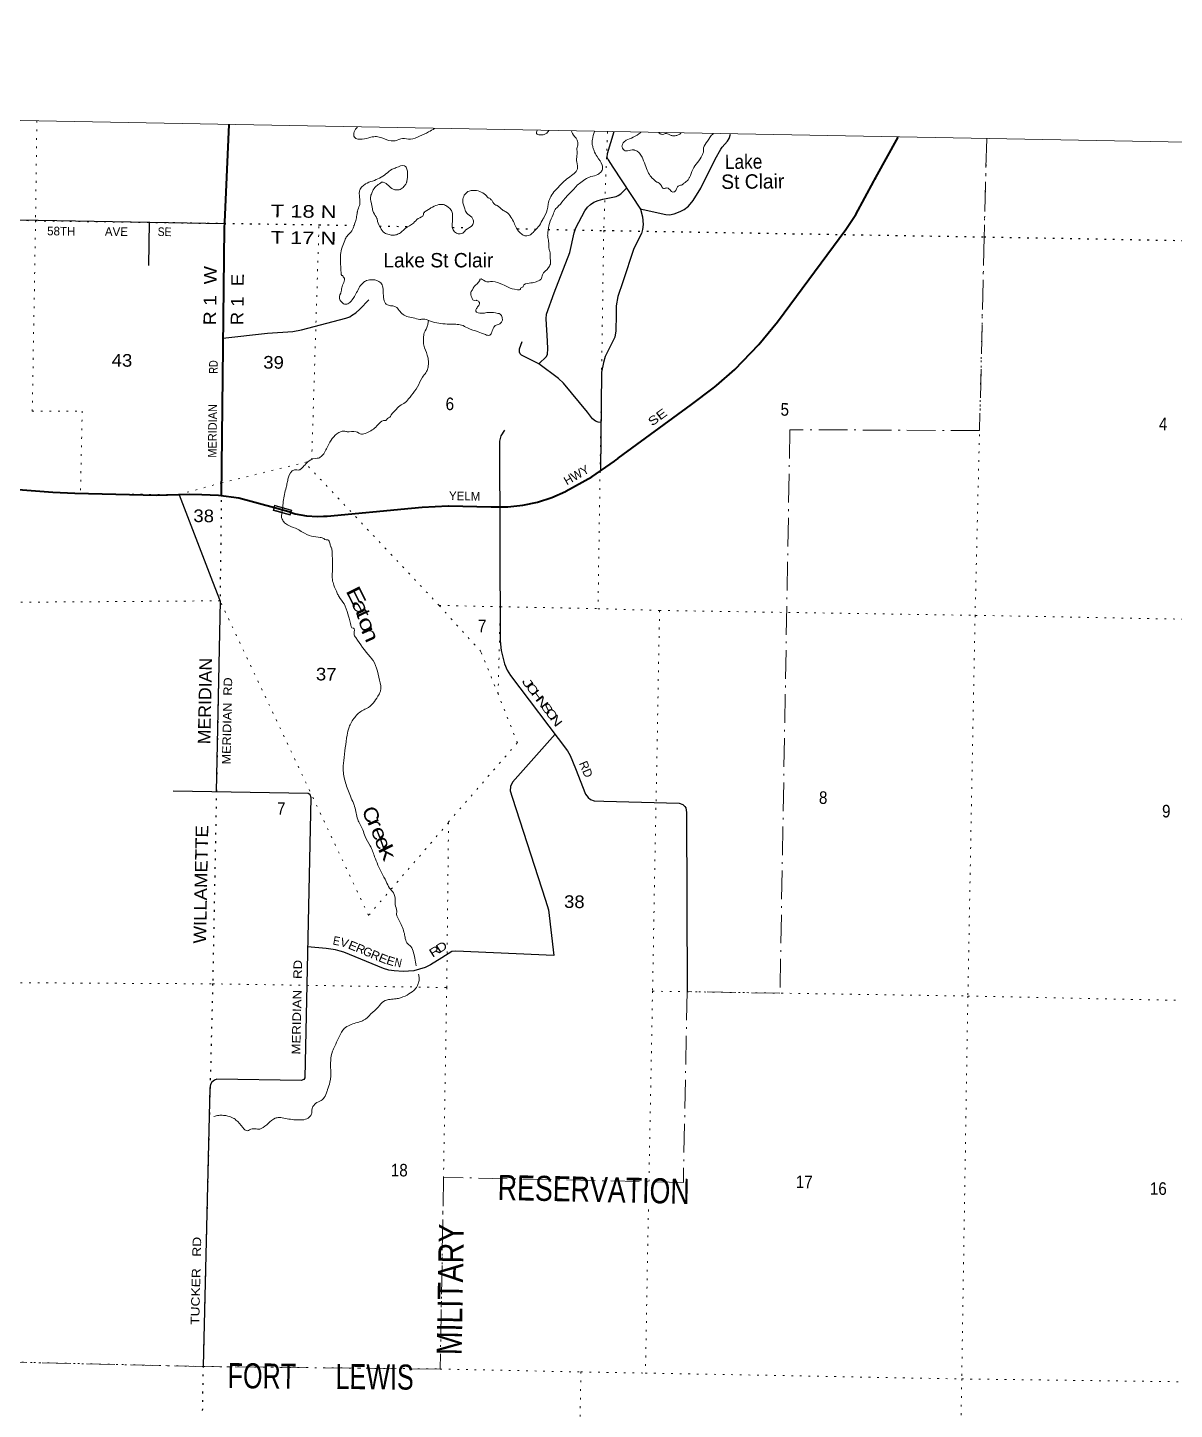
# Model space of a CAD drawing. Header units: feet. Extents: x -518066 to -250644, y -364975 to -177792.
# Drawn here: x -438261 to -422236, y -197095 to -177792 of the extents above; entities that cross this region are included whole.
import ezdxf
from ezdxf.enums import TextEntityAlignment as Align

# ---------------------------------------------------------------- set-up
doc = ezdxf.new("R2010")
doc.units = ezdxf.units.FT
doc.header["$LTSCALE"] = 80
doc.linetypes.add('DOT_DASHED', pattern=[7.7, 5, -1.2, 0.3, -1.2])
doc.linetypes.add('DOTTED', pattern=[1.5, 0.3, -1.2])
for name, color, linetype, lineweight in [('26', 7, 'Continuous', 40), ('29', 7, 'Continuous', 25), ('30', 7, 'Continuous', 13), ('39', 7, 'Continuous', 13), ('4', 7, 'Continuous', 25), ('41', 7, 'Continuous', 13), ('44', 7, 'DOT_DASHED', 13), ('6', 7, 'DOTTED', 25), ('61', 7, 'Continuous', 13), ('7', 7, 'DOTTED', 13)]:
    doc.layers.add(name, color=color, linetype=linetype, lineweight=lineweight)
doc.layers.add('27', color=7, linetype='Continuous')

msp = doc.modelspace()

# ---------------------------------------------------------------- linework, layer by layer
at = {"layer": '26'}
for p, q in [((-435451.06, -179145.82), (-435510.82, -180511.05)), ((-435513.98, -180592.74), (-435555.34, -184331.59)), ((-435510.82, -180511.21), (-435513.98, -180592.74))]:
    msp.add_line(p, q, dxfattribs=at)
for points in [[(-434579.37, -184567.92), (-434520.95, -184583.99), (-434366.11, -184610.8), (-434209.32, -184621.28), (-434125.38, -184619.44), (-434100.24, -184618.89), (-434075.38, -184616.59), (-432895.89, -184507.55), (-432748.79, -184491.17), (-432386.12, -184471.01), (-432378.72, -184471), (-431784.13, -184485.21), (-431759.58, -184485.8), (-431734.13, -184485.84), (-431549.51, -184486.14), (-431341, -184464.57), (-431135.89, -184421.32), (-430936.42, -184356.87), (-430745.9, -184272.49), (-430737.97, -184268.66), (-430375.01, -184068.76), (-430059.93, -183849.41), (-430034.85, -183831.95), (-430009.93, -183811.62), (-430006.59, -183808.9), (-428982.48, -183058.15), (-428683.03, -182830.65), (-428658.13, -182811.73), (-428633.03, -182790.09), (-428376.3, -182568.71), (-428041.5, -182221), (-427782.73, -181902.8), (-426827.06, -180614.76), (-426688.65, -180400.74), (-426434.63, -179935.35), (-426421.25, -179910.83), (-426407.05, -179885.35), (-426093.65, -179322.81)], [(-434579.37, -184567.92), (-434811.99, -184501.78), (-435311.04, -184366.69), (-435594.02, -184328.05), (-435827.1, -184318.59), (-436003.63, -184315.96), (-436453.66, -184327.38), (-437601.09, -184300.17), (-437907.48, -184285.52), (-438151.31, -184267.77), (-438707.13, -184223.73)]]:
    msp.add_lwpolyline(points, dxfattribs=at)
at = {"layer": '29'}
for p, q in [((-438634.91, -180473.78), (-435510.72, -180526.46)), ((-436561.05, -180508.75), (-436571.71, -181113.39))]:
    msp.add_line(p, q, dxfattribs=at)
for points in [[(-430069.31, -179248.1), (-430162.03, -179553.75), (-430164.73, -179600.33), (-430150.6, -179640.36), (-430085.02, -179742.14), (-429698.61, -180330.02), (-429670.43, -180436.33), (-429661.02, -180544.66), (-429668.08, -180614.13), (-429684.56, -180667.12), (-429788.69, -180875.77), (-429944.69, -181341.95), (-430014.08, -181550.23), (-430036.84, -181680.43), (-430036.01, -181805.18), (-430040.14, -182026.42), (-430056.45, -182115.42), (-430119.05, -182248.43), (-430188.26, -182388.6), (-430211.8, -182468.67), (-430240.05, -182605.26), (-430254.17, -183980.56)], [(-429702.41, -180324.24), (-429343.67, -180404.34), (-429289.12, -180405.73), (-429225.56, -180391.6), (-429140.83, -180360.98), (-429086.37, -180334.18), (-429025.49, -180285.62), (-428961.94, -180207.91), (-428851.14, -180036.31), (-428653.26, -179629.17), (-428575.92, -179492), (-428554.69, -179463.82), (-428479.13, -179380.58), (-428455.88, -179338.93), (-428439.14, -179278.81)], [(-431117.58, -182491.35), (-431011.52, -182388.5), (-430995.6, -182354.46), (-430990.89, -182279.1), (-430995.31, -182171.48), (-431016.78, -181862.27), (-431007.86, -181793.03), (-430901.98, -181497.03), (-430684.42, -180933.29), (-430625.24, -180660.65), (-430600.16, -180590.6), (-430474.77, -180351.31), (-430435.4, -180298.58), (-430395.38, -180263.26), (-430350.66, -180230.29), (-430287.47, -180205.54), (-430221.21, -180187.9), (-430038.43, -180153.35), (-430009.37, -180138.44), (-429973.39, -180114.2), (-429892.22, -180035.47)], [(-435531.01, -182132.13), (-434910.42, -182060.03), (-434554.54, -182035.78), (-434432.13, -182014.17), (-433815.44, -181851.68), (-433756.6, -181830.48), (-433734.02, -181814.04), (-433674.22, -181776.32), (-433617.98, -181723.43), (-433491.45, -181592.74)], [(-431117.58, -182491.35), (-431358.88, -182366.62), (-431376.91, -182347.39), (-431386.32, -182326.2), (-431388.68, -182314.42), (-431386.36, -182281.66), (-431350.99, -182175.62)], [(-430250.88, -183306.33), (-430289.47, -183304.69), (-430327.03, -183291.17), (-430369.5, -183255.23), (-430434.94, -183164.64), (-430771.99, -182760.69), (-430840.67, -182695.14), (-431117.58, -182491.35)], [(-431597.13, -183413.82), (-431649.95, -183493.08), (-431665.28, -183567.6), (-431659.36, -186359.06), (-431644.73, -186495.29), (-431598.16, -186679.34), (-431560.5, -186768.83), (-431514.66, -186841.5), (-430716.43, -187894.95), (-430680.19, -187962.8), (-430603.61, -188142.28), (-430463.65, -188499.73), (-430427.65, -188549.61), (-430393.03, -188575.09), (-430345.96, -188593.93), (-430207.85, -188597.53), (-429157.33, -188625.07), (-429103.17, -188645.74), (-429074.92, -188674), (-429060.8, -188692.84), (-429053.5, -188755.56), (-429044.08, -191259.4)], [(-436145.17, -184319.55), (-435677.25, -185528.95), (-435568.98, -185806.84), (-435624.38, -188462.8)], [(-430891.03, -187664.53), (-431485.18, -188334.88), (-431515.41, -188391.74), (-431518.14, -188452.63), (-431490.58, -188543.04), (-431025.38, -189979.25), (-430981.48, -190115.24), (-430909.53, -190755.77), (-432278.98, -190692.74), (-432332.54, -190696.91), (-432473.88, -190788.08), (-432629.12, -190885.31), (-432705.53, -190923.04), (-432864.49, -190970.09), (-433015.25, -190980.26), (-433137.53, -190970.09), (-433212.39, -190959.91), (-433289.66, -190937.46), (-433843.66, -190706.33), (-433891.43, -190693.01), (-433959.77, -190675.37), (-434091.21, -190654.52), (-434350.22, -190635.52)], [(-436226.3, -188452.14), (-434339.26, -188485.56), (-434315.6, -188502.69), (-434305.49, -188546.48), (-434389.34, -192462.3), (-434402.7, -192488.47), (-434438.22, -192501.73), (-435617.25, -192483.76), (-435650.2, -192497.89), (-435685.51, -192526.15), (-435704.34, -192556.77), (-435713.75, -192608.58), (-435807.91, -196493.67)]]:
    msp.add_lwpolyline(points, dxfattribs=at)
at = {"layer": '39'}
for p, q in [((-432692.42, -181871.05), (-432632.22, -181894.94)), ((-432664.69, -181906.32), (-432661.14, -181885.17))]:
    msp.add_line(p, q, dxfattribs=at)
for points in [[(-433650.26, -179180.18), (-433698.51, -179250.1), (-433693.71, -179322.13), (-433585.66, -179350.95), (-433465.6, -179324.53), (-433383.96, -179314.93), (-433239.9, -179358.15), (-433124.64, -179372.56), (-433021.39, -179338.94), (-432910.94, -179350.95), (-432783.68, -179307.73), (-432658.82, -179250.1), (-432575.28, -179200.59)], [(-430661.83, -179236.86), (-430654.55, -179254.63), (-430647.58, -179269.24), (-430582.44, -179362.96), (-430572.85, -179395.36), (-430575.66, -179447.74), (-430584.25, -179481.89), (-430581.38, -179558.54), (-430588.11, -179602.8), (-430581.39, -179691.6), (-430579.49, -179699.7), (-430584.79, -179782.27), (-430640.2, -179843.94), (-430801.52, -179972.57), (-430842.6, -180020.34), (-430891.77, -180070), (-430949.47, -180149.78), (-430983.06, -180235.97), (-430992.14, -180302.37), (-431040.54, -180434.7), (-431069.58, -180486.69), (-431125.42, -180576.58), (-431182.81, -180636.19), (-431193.08, -180648.14), (-431286.72, -180703.19), (-431310.89, -180700.81), (-431360.91, -180673.85), (-431384.84, -180655.35), (-431463.46, -180519.1), (-431506.63, -180439.82), (-431576.12, -180366.21), (-431626.14, -180339.24), (-431699.85, -180277.66), (-431717.91, -180271.35), (-431769.49, -180214.12), (-431799.25, -180181.42), (-431833.26, -180162.76), (-431847.1, -180144.42), (-431920.94, -180090.89), (-432013.34, -180065.32), (-432025.47, -180067.16), (-432075.96, -180070.43), (-432135, -180105.84), (-432174.27, -180167.75), (-432180.93, -180207.97), (-432152.45, -180325.32), (-432125.08, -180382.18), (-432055.37, -180441.69), (-432035.73, -180476.26), (-432030.2, -180510.61), (-432063.36, -180568.59), (-432157.24, -180639.76), (-432161.36, -180645.75), (-432179.76, -180661.6), (-432216.25, -180673.15), (-432268.54, -180662.29), (-432314.25, -180617.25), (-432327.02, -180528.35), (-432321.63, -180439.73), (-432323.07, -180401.4), (-432338.41, -180348.76), (-432378.1, -180305.82), (-432420, -180274.95), (-432476.29, -180262.02), (-432514.67, -180265.48), (-432601.91, -180298.44), (-432644.67, -180324.01), (-432656.92, -180333.91), (-432716.02, -180373.35), (-432709.97, -180373.43), (-432716.02, -180373.35), (-432730.6, -180403.37), (-432802.05, -180458.75), (-432869.62, -180524.27), (-432983.73, -180599.17), (-433038.96, -180648.74), (-433095.91, -180680.15), (-433146.55, -180693.51), (-433210.94, -180682.47), (-433275.14, -180659.33), (-433330.51, -180585.92), (-433369.59, -180502.68), (-433375.18, -180472.35), (-433381.02, -180458.15), (-433426.18, -180376.84), (-433443.53, -180324.16), (-433460.24, -180229.15), (-433469.69, -180186.68), (-433462.81, -180132.35)], [(-431141.06, -179227.81), (-431148.91, -179271.47), (-431101.05, -179291.41), (-431043.22, -179285.43), (-431007.32, -179265.49), (-430984.3, -179240.63), (-430975.96, -179230.91)], [(-430341.08, -179243.16), (-430368.28, -179353.37), (-430372.31, -179415.53), (-430360.34, -179466.05), (-430346.11, -179511.94), (-430301.63, -179594.38), (-430231.47, -179715.7), (-430226.44, -179761.68), (-430233.13, -179784.76), (-430267.28, -179824.19), (-430294.71, -179845.16), (-430388.8, -179873.64), (-430432.37, -179890.15), (-430512.42, -179943.81), (-430580.98, -179995.07), (-430635.64, -180057.71), (-430642.48, -180064.68), (-430749.63, -180173.82), (-430840.68, -180282.82), (-430888.53, -180333.89), (-430917.83, -180400.89), (-430969.57, -180530.25), (-430991.45, -180652.41), (-430993.25, -180707.66), (-430981.11, -180776.58), (-430970.81, -180893.86), (-430958.93, -180935.16), (-430958.13, -181022.6), (-430952.95, -181084.69), (-430975.48, -181137.83), (-430980.01, -181144.77), (-431066.52, -181246.82), (-431086.7, -181304.54), (-431122.47, -181328.93)], [(-429693.49, -179255.14), (-429798.98, -179323.95), (-429896.4, -179366.28), (-429938.64, -179402.34), (-429954.43, -179437), (-429954.24, -179457.71), (-429911.16, -179512.54), (-429877.78, -179513.38), (-429791.61, -179501.09), (-429774.3, -179505.53), (-429736.17, -179523.58), (-429689.67, -179574.94), (-429642.66, -179681.51), (-429601.45, -179783.54), (-429559.29, -179863.7), (-429537.2, -179888.81), (-429531.39, -179894.5), (-429469.9, -179949.17), (-429451.42, -179957.05), (-429420.16, -179977.48), (-429392.11, -180024.39), (-429373.57, -180039.18), (-429327.61, -180031.86), (-429294.09, -180048.81), (-429272.02, -180071.62), (-429254.62, -180086.42), (-429212.12, -180079.12), (-429189.52, -180034.03), (-429161.05, -180001.55), (-429114.01, -179986.16), (-429095.74, -179972.19), (-429088.89, -179966.37), (-429030.65, -179917.51), (-429010.25, -179883.96), (-428966.39, -179773.09), (-428899.4, -179675.82), (-428833.61, -179573.96), (-428817.9, -179530.09), (-428813.81, -179473.67), (-428760.62, -179377.68), (-428684.43, -179280.33), (-428675.66, -179274.19)], [(-429444.86, -179259.86), (-429420.89, -179274.45), (-429402.4, -179282.34), (-429371.35, -179279.74), (-429350.72, -179272.65), (-429319.61, -179276.96), (-429288.42, -179289.33), (-429248.02, -179302.78), (-429210.06, -179302.43), (-429168.73, -179291.69), (-429128.57, -179265.79)], [(-433462.81, -180132.35), (-433441.85, -180080.25), (-433392.33, -180008.41), (-433327.06, -179960.99), (-433304.69, -179949.23), (-433290.61, -179951.46), (-433152.88, -180048.28), (-433100.59, -180059.14), (-433039.87, -180045.93), (-432990.73, -179998.28), (-432965.92, -179958.33), (-432963.72, -179946.27), (-432954.82, -179891.97), (-432961.02, -179768.89), (-432972.72, -179742.51), (-432994.63, -179724.04), (-433109.99, -179748.52), (-433166.83, -179771.87), (-433254.57, -179837.08), (-433439.64, -179935.12), (-433539.11, -179975.97), (-433584.03, -180011.58), (-433619.09, -180061.46), (-433625.9, -180111.76), (-433617.41, -180216.73), (-433624.38, -180277.11), (-433651.79, -180355.32), (-433654.05, -180371.42), (-433667.35, -180449.84), (-433711.92, -180594.33), (-433728.6, -180630.37), (-433798.37, -180707.95), (-433829.48, -180763.94), (-433886.97, -180962.67), (-433890.45, -181059.38), (-433880.8, -181220.82), (-433869.22, -181255.27), (-433857.18, -181259.47), (-433851.38, -181275.68), (-433841.42, -181283.9), (-433844.48, -181352.4), (-433871.86, -181428.61), (-433878.62, -181474.87), (-433904.35, -181575.29), (-433892.71, -181605.7), (-433864.87, -181632.32), (-433844.98, -181650.77), (-433816.83, -181657.24), (-433757.95, -181631.91), (-433729.22, -181600.08), (-433663.05, -181494.22), (-433623.51, -181414.17), (-433553.8, -181340.62), (-433525.32, -181324.92), (-433436.42, -181316.16), (-433420.29, -181316.41), (-433370.05, -181329.25), (-433338.06, -181347.87), (-433300.56, -181402.87), (-433293.3, -181455.4), (-433286.85, -181562.34), (-433257.86, -181645.43), (-433219.9, -181670.2), (-433103.36, -181700.16), (-433081.56, -181726.7), (-433030.01, -181785.94), (-432964.08, -181827.24), (-432875.61, -181846.7), (-432781.12, -181868.28), (-432730.63, -181865), (-432692.42, -181871.05)], [(-431955.08, -181672.98), (-431948.39, -181630.75), (-431982.28, -181604.03), (-431994.35, -181601.84), (-432030.65, -181601.29), (-432054.27, -181562.63), (-432067.28, -181489.86), (-432046.56, -181453.89), (-432019.67, -181409.93), (-431943.73, -181324.38), (-431935.35, -181304.34), (-431869.23, -181333.56), (-431822.96, -181342.31), (-431766.42, -181339.13), (-431623.85, -181381.58), (-431543.72, -181419.07), (-431417.14, -181453.22), (-431372.63, -181443.81), (-431372.44, -181431.71), (-431337.87, -181414.08), (-431335.71, -181404.04), (-431252.34, -181360.94), (-431167.42, -181348.09), (-431122.47, -181328.93)], [(-432632.22, -181894.94), (-432515.66, -181922.65), (-432277.83, -181936.29), (-432197.3, -181947.58), (-432115.19, -181987.1), (-431964.73, -182041.78), (-431864.47, -182081.58), (-431804.06, -182088.54), (-431773.13, -182044.64), (-431747.91, -181978.49), (-431725.36, -181954.64), (-431670.57, -181933.28), (-431658.34, -181925.4), (-431627.54, -181889.58), (-431630.86, -181843.16), (-431658.37, -181794.36), (-431690.48, -181783.79), (-431809.29, -181769.92), (-431878.02, -181778.97), (-431918.42, -181782.4), (-431996.65, -181753.01), (-431988.03, -181716.84), (-431955.08, -181672.98)], [(-432664.69, -181906.32), (-432671.48, -181954.6), (-432717.38, -182054.71), (-432726.03, -182092.88), (-432731.02, -182155.31), (-432724.05, -182227.99), (-432675.75, -182367.82), (-432662.52, -182426.48), (-432661.91, -182519.22), (-432676.98, -182581.5), (-432695.62, -182613.48), (-432742.95, -182675.26), (-432813.61, -182811.3), (-432896.06, -182927), (-432937.2, -182978.8), (-433004.74, -183042.3), (-433078.05, -183087.58), (-433100.64, -183113.44), (-433106.8, -183121.41), (-433178.62, -183200.98), (-433191.09, -183224.99), (-433229.81, -183250.62), (-433256.49, -183280.46), (-433266.57, -183280.31), (-433413.47, -183388.99), (-433482.71, -183432.31), (-433563.94, -183467.38), (-433594.25, -183470.96), (-433670.4, -183437.56), (-433797.49, -183437.68), (-433813.57, -183433.41), (-433847.79, -183428.86), (-433912.67, -183450.08), (-434066.82, -183637.28), (-434147.58, -183775.17), (-434198.46, -183804.66), (-434214.63, -183806.42), (-434328.15, -183843.03), (-434389.6, -183904.62), (-434430.62, -183948.35), (-434465.27, -183972.03), (-434533.81, -183968.98), (-434618.28, -184084.65), (-434633.24, -184149.32)], [(-434633.24, -184149.32), (-434648.51, -184215.24), (-434689.82, -184412.19), (-434694.84, -184476.62), (-434697.1, -184494.46)], [(-434697.1, -184494.46), (-434710.71, -184591.31), (-434711.4, -184637.66), (-434703.67, -184659.95), (-434670.12, -184708.83), (-434612.22, -184748.01), (-434489.96, -184800.24), (-434421.97, -184839.55), (-434295.73, -184895.87), (-434170.94, -184913.87), (-434122.78, -184930.71), (-434088.74, -184947.35), (-434066.55, -184947.68), (-434037.03, -184996.51), (-434023.66, -185045.09), (-434015.8, -185059.33), (-434006.61, -185117.93), (-433999.98, -185345.83), (-434002.43, -185507.07), (-433981.35, -185579.96), (-433934.63, -185691.54), (-433909.18, -185742.32), (-433838.08, -185842.17), (-433787.75, -185982.02), (-433751.46, -186115.62), (-433714.15, -186182.7), (-433708.09, -186182.8), (-433699.12, -186255.51), (-433675.8, -186314.32), (-433474.11, -186581.43), (-433458.25, -186599.8), (-433343.88, -186905.93), (-433330.11, -187061.36), (-433367.51, -187133.38), (-433431.47, -187227.18), (-433525.44, -187304.39), (-433572.17, -187325.86), (-433690.73, -187428.93), (-433769.48, -187566.85), (-433795.33, -187675.33), (-433843.12, -188031.43), (-433851.37, -188176.46), (-433836.64, -188269.42), (-433778.99, -188457.77), (-433699.24, -188652.49), (-433691.51, -188674.77), (-433647.82, -188852.83), (-433577.4, -188997.02), (-433544.58, -189094.27), (-433473.87, -189220.32), (-433413.68, -189374.44)], [(-433413.68, -189374.44), (-433312.27, -189603.75), (-433251.51, -189719.57), (-433202.49, -189813.03), (-433149.02, -189878.34), (-433129.65, -189931.05), (-433126.26, -189973.43), (-433125.26, -190039.97), (-433102.49, -190135.06), (-433103.41, -190195.53), (-433097.57, -190209.72), (-433060.37, -190282.85), (-432996.32, -190449.12), (-432983.25, -190517.86), (-432948.08, -190592.97), (-432922.17, -190613.51), (-432852.3, -190793.98), (-432830.49, -190898.51)], [(-432800.8, -191013.63), (-432787.89, -191069.1), (-432798.99, -191135.46), (-432817.88, -191183.56), (-432865.15, -191241.32), (-432956.92, -191306.47), (-433080.67, -191353), (-433111.02, -191358.6), (-433195.86, -191367.41), (-433287.08, -191396.28), (-433358.83, -191471.81), (-433463.22, -191571.05), (-433569.46, -191660.18), (-433591.8, -191669.92), (-433758.06, -191725.89), (-433835.46, -191775.13), (-433874.58, -191826.96), (-433980.83, -192049.14), (-433999.63, -192091.19), (-434025.82, -192354.89), (-434036.49, -192526.08), (-434068.27, -192626.4), (-434074.63, -192646.46), (-434118.42, -192740.55), (-434157.36, -192780.29), (-434236.65, -192821.44), (-434265.38, -192853.26), (-434279.83, -192875.22), (-434291.14, -192955.69), (-434311.98, -192999.72), (-434379.2, -193043.08), (-434468.09, -193051.82), (-434659.4, -193030.82), (-434745.94, -193017.44), (-434800.57, -193028.71), (-434896.43, -193097.84), (-434998.43, -193172.91), (-435032.83, -193180.46), (-435069.07, -193175.89), (-435081.17, -193175.7), (-435123.53, -193175.07), (-435192.55, -193204.29), (-435252.38, -193159.04), (-435349.61, -193052.76), (-435405.55, -193017.66), (-435524.11, -192987.66), (-435590.69, -192988.68), (-435657.39, -193004.25)]]:
    msp.add_spline(points, degree=3, dxfattribs=at)
at = {"layer": '4', "lineweight": 13}
msp.add_lwpolyline([(-501256.99, -177792.42), (-469933.03, -178460.37), (-438608.17, -179085.23), (-407282.48, -179667), (-375956.02, -180205.68), (-344628.85, -180701.28), (-313301.03, -181153.78), (-281972.61, -181563.19), (-250643.67, -181929.5), (-252658.03, -364975.08), (-284238.76, -364605.82), (-315818.95, -364193.12), (-347398.54, -363736.98), (-378977.49, -363237.41), (-410555.71, -362694.39), (-442133.14, -362107.95), (-473709.75, -361478.07), (-505285.47, -360804.75)], close=True, dxfattribs=at)
msp.add_lwpolyline([(-501256.99, -177792.42), (-469933.03, -178460.37), (-438608.17, -179085.23), (-407282.48, -179667), (-375956.02, -180205.68), (-344628.85, -180701.28), (-313301.03, -181153.78), (-281972.61, -181563.19), (-250643.67, -181929.5), (-252658.03, -364975.08), (-284238.76, -364605.82), (-315818.95, -364193.12), (-347398.54, -363736.98), (-378977.49, -363237.41), (-410555.71, -362694.39), (-442133.14, -362107.95), (-473709.75, -361478.07), (-505285.47, -360804.75)], close=True, dxfattribs=at)
at = {"layer": '44'}
msp.add_lwpolyline([(-424858.03, -179345.89), (-424893.87, -180715.86), (-424958.05, -183420.86), (-427608.36, -183409.36), (-427747.58, -191280.35), (-429044.08, -191259.4), (-429097.43, -193924.55), (-432449.1, -193854.28), (-432494.94, -196531.37), (-435809.28, -196496.58), (-438942.1, -196423.1)], dxfattribs=at)
at = {"layer": '6'}
for p, q in [((-435450.98, -179144), (-435451.06, -179145.82)), ((-435513.41, -180527.32), (-435552.96, -184151.43)), ((-435514.29, -180526.61), (-434189.19, -180546.4)), ((-434189.19, -180546.4), (-433698.4, -180556.23)), ((-433342.86, -180563.35), (-432941.54, -180571.38)), ((-432323.69, -180583.76), (-432086.47, -180588.5)), ((-431417.45, -180601.9), (-431153.6, -180607.19)), ((-430986.77, -180610.52), (-430210.2, -180626.08)), ((-435552.96, -184151.43), (-435572.18, -185799.65))]:
    msp.add_line(p, q, dxfattribs=at)
at = {"layer": '6', "linetype": 'Continuous', "lineweight": 40}
msp.add_line((-435513.19, -180521.23), (-435513.41, -180527.32), dxfattribs=at)
at = {"layer": '6'}
for points in [[(-438634.89, -180472.65), (-438150.11, -180487.84), (-435513.41, -180527.32)], [(-430210.2, -180626.08), (-424893.87, -180715.86), (-419603.86, -180811.49), (-414316.11, -180923.38), (-408987.65, -181011.89)], [(-435572.18, -185799.65), (-435675.63, -191150.45), (-435809.14, -196487.54), (-435901.63, -201780.65), (-436000.47, -207092.65), (-436097.81, -212439.8), (-436202.69, -217752.3)]]:
    msp.add_lwpolyline(points, dxfattribs=at)
at = {"layer": '61'}
for p, q in [((-434811.39, -184463.27), (-434569.67, -184531.35)), ((-434569.67, -184531.35), (-434590.1, -184603.86))]:
    msp.add_line(p, q, dxfattribs=at)
msp.add_lwpolyline([(-434590.1, -184603.86), (-434831.81, -184535.78), (-434811.39, -184463.27)], dxfattribs=at)
msp.add_lwpolyline([(-434821.93, -184530.24), (-434805.85, -184473.14), (-434579.54, -184536.88), (-434595.63, -184593.98)], close=True, dxfattribs=at)
at = {"layer": '7'}
for p, q in [((-438132.76, -179094.37), (-438150.11, -180487.84)), ((-434291.33, -183831.6), (-434189.19, -180546.4)), ((-434388.72, -183868.45), (-434291.33, -183831.6)), ((-432510.71, -185864.15), (-434388.72, -183868.45)), ((-436146.53, -184315.95), (-435572.18, -185799.65)), ((-435572.18, -185799.65), (-438737.92, -185822.15)), ((-432404.3, -191201.95), (-432494.94, -196531.37)), ((-429585.42, -194304.73), (-429627.95, -196587.62))]:
    msp.add_line(p, q, dxfattribs=at)
for points in [[(-430158.52, -179246.41), (-430210.2, -180626.08), (-430290.39, -185909.47), (-429429.41, -185934.46), (-425020.7, -186002.58)], [(-424858.03, -179345.89), (-424893.87, -180715.86), (-425020.7, -186002.58)], [(-438150.11, -180487.84), (-438196.53, -183148.31), (-437498.58, -183150.67), (-437522.15, -184305.49), (-436146.53, -184315.95), (-435552.96, -184151.43), (-434388.72, -183868.45)], [(-438840.21, -191132.9), (-435675.63, -191150.45), (-432404.3, -191201.95), (-432379.34, -188898.12), (-433496.4, -190193.79), (-435572.18, -185799.65)], [(-431686.34, -187102.2), (-431927.44, -186507.91), (-432510.71, -185864.15), (-431655.68, -185882.98)], [(-432379.21, -188889.08), (-431416.28, -187781.58), (-431686.34, -187102.2), (-431655.68, -185882.98), (-430290.39, -185909.47)], [(-429429.41, -185934.46), (-429528.56, -191253.07), (-425122.03, -191321.16)], [(-425020.7, -186002.58), (-425122.03, -191321.16), (-425207.67, -196670.01), (-425301.11, -202000.43), (-425400.19, -207304.37), (-425520.43, -212657.6)], [(-414397.07, -186220.87), (-419710.73, -186100.52), (-425020.7, -186002.58)], [(-429528.56, -191253.07), (-429570.96, -193528.55), (-429578.72, -193945.18)], [(-425122.03, -191321.16), (-419812.4, -191429.16), (-414492.35, -191515.34), (-409165.07, -191582.83), (-407495.82, -191596.1)], [(-438942.1, -196423.1), (-435809.28, -196496.58), (-432494.94, -196531.37), (-430529.36, -196572.1), (-429627.95, -196587.62), (-425207.67, -196670.01), (-419905.69, -196737.59), (-414593.68, -196809.54), (-409267.99, -196910.1), (-407591.43, -196942.48)], [(-430529.36, -196572.1), (-430622.73, -201910.58), (-430705.53, -207216.77), (-430797.01, -212548.26)]]:
    msp.add_lwpolyline(points, dxfattribs=at)

# ---------------------------------------------------------------- texts
at = {"layer": '27'}
for s, rotation, width, p in [('RD', 89.375, 0.8, (-435606.17, -182626.69)), ('MERIDIAN', 89.375, 0.95, (-435622.22, -183800.44)), ('SE', 36.244, 1.3, (-429536.09, -183365.31))]:
    msp.add_text(s, height=120.5, rotation=rotation, dxfattribs=dict(at, width=width)).set_placement(p)
for s, rotation, p in [('HWY', 30.244, (-430724.93, -184188.93)), ('YELM', 358.631, (-432374.76, -184390.69))]:
    msp.add_text(s, height=120.5, rotation=rotation, dxfattribs=at).set_placement(p)
at = {"layer": '30'}
for s, height, rotation, p in [('58TH', 120.5, 359.16, (-437989.36, -180692.92)), ('AVE', 120.5, 359.16, (-437182.65, -180700.14)), ('RD', 120, 293.107, (-430558.57, -188069.46))]:
    msp.add_text(s, height=height, rotation=rotation, dxfattribs=at).set_placement(p)
for s, height, rotation, width, p in [('SE', 120.5, 359.16, 0.9, (-436444.71, -180702.97)), ('MERIDIAN  RD', 120, 88.805, 1.1, (-435426.5, -188086.63)), ('MERIDIAN   RD', 120, 88.773, 1.15, (-434452.44, -192139.24)), ('TUCKER   RD', 120, 88.612, 1.2, (-435863.92, -195915.72))]:
    msp.add_text(s, height=height, rotation=rotation, dxfattribs=dict(at, width=width)).set_placement(p)
for s, rotation, width, p in [('J', 307.152, 1.85, (-431318.36, -186984.64)), ('O', 307.152, 1.35, (-431253.32, -187070.5)), ('H', 307.152, 1.35, (-431185.7, -187159.73)), ('N', 307.152, 1.4, (-431118.64, -187248.23)), ('S', 307.152, 1.55, (-431050.45, -187338.23)), ('O', 307.152, 1.35, (-430987.16, -187421.65)), ('N', 307.152, 1.4, (-430921.95, -187509.13)), ('E', 349.265, 0.9, (-433955.25, -190609.05)), ('V', 343.49, 1.05, (-433851.01, -190633.38)), ('E', 337.354, 1.15, (-433736.61, -190675.52)), ('R', 337.354, 1.05, (-433630.14, -190717.18)), ('R', 337.354, 1.05, (-433423.05, -190806.69)), ('R', 32.06, 1.3, (-432540.08, -190746.94)), ('D', 32.824, 1.3, (-432444.4, -190685.76)), ('E', 337.354, 1.15, (-433312.24, -190852.37)), ('E', 341.894, 1.05, (-433204.34, -190887.77)), ('N', 347.894, 0.85, (-433094.53, -190911.82))]:
    msp.add_text(s, height=120, rotation=rotation, dxfattribs=dict(at, width=width)).set_placement(p, align=Align.CENTER)
msp.add_text('G', height=120, rotation=337.354, dxfattribs=at).set_placement((-433529.91, -190760.83), align=Align.CENTER)
at = {"layer": '41'}
for s, rotation, width, p in [('Lake', 0.527, 0.9, (-428517.06, -179767.02)), ('E', 296.732, 1.55, (-433821.17, -185656.56)), ('a', 295.311, 1.45, (-433742.63, -185827.1)), ('t', 295.22, 1.25, (-433676.17, -185980.46)), ('o', 297.71, 1.4, (-433655.05, -186077.85)), ('n', 294.03, 1.4, (-433604.9, -186211.25)), ('C', 292.581, 1.15, (-433596.34, -188720.56)), ('r', 293.576, 1.45, (-433518.53, -188884.08)), ('e', 291.629, 1.25, (-433470.53, -188996.24)), ('e', 289.799, 1.2, (-433417.22, -189129.53)), ('k', 296.285, 1.55, (-433369.82, -189263.82))]:
    msp.add_text(s, height=200.9, rotation=rotation, dxfattribs=dict(at, width=width)).set_placement(p)
for s, rotation, p in [('St Clair', 0.527, (-428567.62, -180045.96)), ('Lake St Clair', 0.029, (-433291.01, -181142.33))]:
    msp.add_text(s, height=200.9, rotation=rotation, dxfattribs=at).set_placement(p)
at = {"layer": '44'}
for s, rotation, width, p in [('RESERVATION', 358.799, 0.8, (-431695.41, -194169.01)), ('MILITARY', 89.026, 0.85, (-432195.09, -196339.47)), ('FORT', 359.399, 0.75, (-435467.44, -196797.86)), ('LEWIS', 359.399, 0.75, (-433959.81, -196809.25))]:
    msp.add_text(s, height=350, rotation=rotation, dxfattribs=dict(at, width=width)).set_placement(p)
at = {"layer": '6'}
for s, rotation, width, p in [('T 18 N', 359.144, 1.3, (-434863.05, -180439.72)), ('T 17 N', 359.144, 1.3, (-434865.64, -180809.61)), ('R 1  W', 89.375, 1.15, (-435628.47, -181951.21)), ('R 1  E', 89.375, 1.1, (-435247.2, -181950.69)), ('MERIDIAN', 88.892, 1.05, (-435707.61, -187804.85)), ('WILLAMETTE', 88.892, 1.1, (-435768.13, -190588.62))]:
    msp.add_text(s, height=175.8, rotation=rotation, dxfattribs=dict(at, width=width)).set_placement(p)
at = {"layer": '7'}
for s, rotation, width, p in [('43', 359.145, 1.1, (-437087.29, -182525.74)), ('39', 359.144, 1.1, (-434969.37, -182553.97)), ('6', 359.143, 0.9, (-432421.17, -183135.07)), ('5', 359.141, 0.9, (-427740.15, -183213.05)), ('4', 359.139, 0.9, (-422452.85, -183416.49)), ('38', 359.144, 1.1, (-435945.7, -184698.79)), ('7', 359.143, 0.9, (-431970.1, -186237.45)), ('37', 359.144, 1.1, (-434233.44, -186910.28)), ('8', 359.141, 0.9, (-427203.5, -188636.05)), ('7', 359.144, 0.9, (-434777.53, -188788.4)), ('9', 359.139, 0.9, (-422409.4, -188824.94)), ('38', 359.142, 1.1, (-430765.85, -190088.57)), ('18', 359.143, 0.9, (-433185.99, -193838.82)), ('17', 359.141, 0.9, (-427527.63, -194002.97)), ('16', 359.139, 0.9, (-422578.69, -194096.02))]:
    msp.add_text(s, height=175.8, rotation=rotation, dxfattribs=dict(at, width=width)).set_placement(p)

doc.saveas('drawing.dxf')
